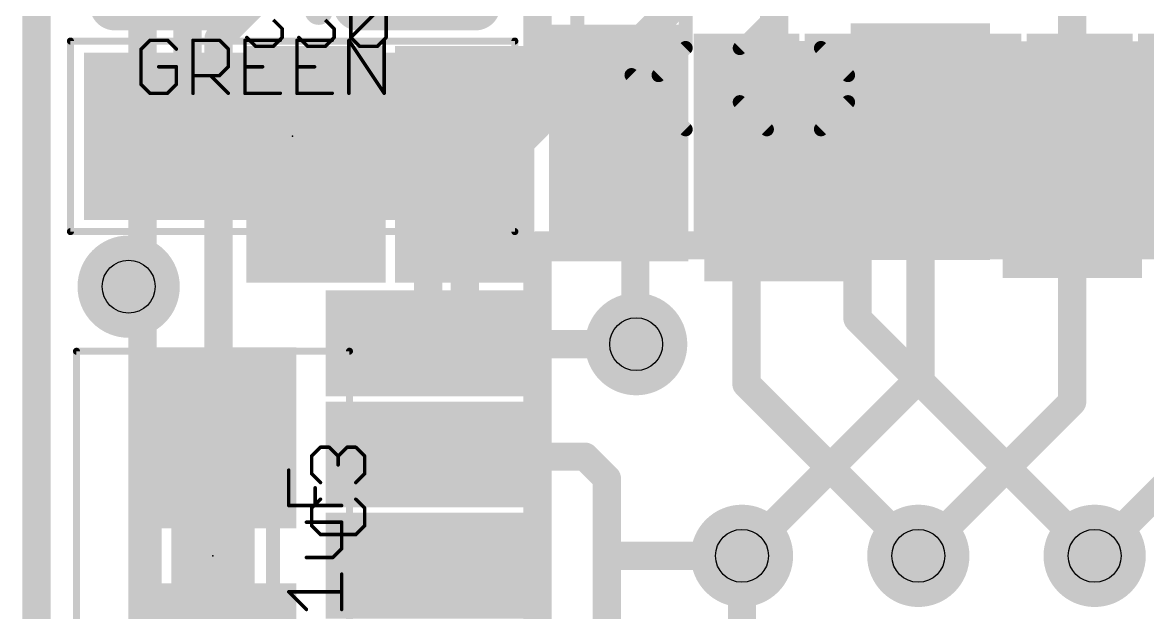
# Model space of a CAD drawing. Extents: x -41 to 66, y -18 to 24.
# Drawn here: x -0.1 to 8, y 11.02 to 15.27 of the extents above; entities that cross this region are included whole.
import ezdxf

# ---------------------------------------------------------------- set-up
doc = ezdxf.new("R2010")
doc.units = 0
for name, color, linetype in [('1', 12, 'CONTINUOUS'), ('16', 132, 'CONTINUOUS'), ('18', 110, 'CONTINUOUS'), ('20', 53, 'CONTINUOUS'), ('21', 53, 'CONTINUOUS'), ('22', 53, 'CONTINUOUS'), ('23', 53, 'CONTINUOUS'), ('25', 253, 'CONTINUOUS'), ('27', 253, 'CONTINUOUS'), ('29', 253, 'CONTINUOUS'), ('30', 253, 'CONTINUOUS'), ('31', 253, 'CONTINUOUS'), ('32', 253, 'CONTINUOUS'), ('35', 253, 'CONTINUOUS'), ('39', 12, 'CONTINUOUS'), ('44', 253, 'CONTINUOUS'), ('51', 53, 'CONTINUOUS')]:
    doc.layers.add(name, color=color, linetype=linetype)

# ---------------------------------------------------------------- blocks, each defined once
blk = doc.blocks.new('RECT')
blk.add_solid([(-0.5, -0.5), (0.5, -0.5), (-0.5, 0.5), (0.5, 0.5)])
blk = doc.blocks.new('RECT192512X192512R30')
at = {"const_width": 0.1805}
blk.add_lwpolyline([(0.5114, -0.4211), (0.5114, 0.4211, 0.4142), (0.4211, 0.5114), (-0.4211, 0.5114, 0.4142), (-0.5114, 0.4211), (-0.5114, -0.4211, 0.4142), (-0.4211, -0.5114), (0.4211, -0.5114, 0.4142)], format="xyb", close=True, dxfattribs=at)
blk.add_solid([(-0.4465, -0.4465), (0.4465, -0.4465), (-0.4465, 0.4465), (0.4465, 0.4465)])
blk = doc.blocks.new('ROUNDV')
at = {"const_width": 0.5}
blk.add_lwpolyline([(0, -0.25, 1), (0, 0.25, 1), (0, -0.25)], format="xyb", dxfattribs=at)

msp = doc.modelspace()

# ---------------------------------------------------------------- linework, layer by layer
at = {"layer": '1', "const_width": 0.2032}
for points in [[(0, 0), (0, 19.05)], [(1.0864, 14.3577), (1.0864, 15.7124)], [(3.6068, 14.5288), (3.6068, 15.5448)], [(4.312, 15.107), (4.5974, 15.3924)], [(4.312, 14.4526), (4.312, 15.107)], [(3.4027, 14.3247), (3.6068, 14.5288)], [(0.994, 14.4501), (1.0864, 14.3577)], [(2.8194, 14.3247), (2.694, 14.4501)], [(4.312, 14.4526), (4.312, 12.96)], [(5.112, 14.4526), (5.112, 12.668)], [(5.912, 14.4526), (5.912, 13.138)], [(2.8194, 12.96), (2.8194, 14.3247)], [(2.8194, 14.3247), (3.4027, 14.3247)], [(5.912, 13.138), (7.62, 11.43)], [(4.312, 12.96), (4.318, 12.954)], [(5.112, 12.668), (6.35, 11.43)], [(2.8194, 12.16), (2.8357, 12.1437)], [(2.8357, 12.1437), (3.9497, 12.1437)], [(3.9497, 12.1437), (4.1072, 11.9863)], [(4.1072, 11.9863), (4.1072, 11.43)], [(6.096, 11.684), (6.35, 11.43)], [(4.1072, 11.43), (5.08, 11.43)], [(4.1072, 11.43), (4.1072, 10.6528)], [(5.08, 10.795), (5.08, 11.43)]]:
    msp.add_lwpolyline(points, dxfattribs=at)
at = {"layer": '1', "const_width": 0.1016}
for points in [[(4.3628, 15.107, 1), (4.2612, 15.107)], [(4.2761, 15.1429, 1), (4.3479, 15.0711)], [(3.6427, 14.4929, 1), (3.5709, 14.5647)], [(1.03, 14.486, 1), (0.9581, 14.4141)], [(2.73, 14.486, 1), (2.6581, 14.4141)], [(3.556, 14.5288, 1), (3.6576, 14.5288)], [(4.3628, 14.4526, 1), (4.2612, 14.4526)], [(4.2612, 14.4526, 1), (4.3628, 14.4526)], [(5.1628, 14.4526, 1), (5.0612, 14.4526)], [(5.9628, 14.4526, 1), (5.8612, 14.4526)], [(1.0505, 14.3218, 1), (1.1223, 14.3936)], [(2.8702, 14.3247, 1), (2.7686, 14.3247)], [(2.8194, 14.3755, 1), (2.8194, 14.2739)], [(3.4027, 14.2739, 1), (3.4027, 14.3755)], [(1.0356, 14.3577, 1), (1.1372, 14.3577)], [(2.7835, 14.2888, 1), (2.8553, 14.3606)], [(3.3668, 14.3606, 1), (3.4386, 14.2888)], [(5.9479, 13.1739, 1), (5.8761, 13.1021)], [(5.8612, 13.138, 1), (5.9628, 13.138)], [(4.3479, 12.9959, 1), (4.2761, 12.9241)], [(2.7686, 12.96, 1), (2.8702, 12.96)], [(4.2612, 12.96, 1), (4.3628, 12.96)], [(4.2821, 12.9181, 1), (4.3539, 12.9899)], [(5.1479, 12.7039, 1), (5.0761, 12.6321)], [(5.0612, 12.668, 1), (5.1628, 12.668)], [(2.8553, 12.1959, 1), (2.7835, 12.1241)], [(2.8357, 12.1945, 1), (2.8357, 12.0929)], [(3.9856, 12.1797, 1), (3.9138, 12.1078)], [(3.9497, 12.0929, 1), (3.9497, 12.1945)], [(2.7997, 12.1078, 1), (2.8716, 12.1797)], [(4.158, 11.9863, 1), (4.0564, 11.9863)], [(4.0713, 11.9503, 1), (4.1431, 12.0222)], [(6.1319, 11.7199, 1), (6.0601, 11.6481)], [(4.1072, 11.4808, 1), (4.1072, 11.3792)], [(4.158, 11.43, 1), (4.0564, 11.43)], [(5.1308, 11.43, 1), (5.0292, 11.43)], [(5.08, 11.3792, 1), (5.08, 11.4808)], [(6.3141, 11.3941, 1), (6.3859, 11.4659)], [(6.3141, 11.3941, 1), (6.3859, 11.4659)], [(7.5841, 11.3941, 1), (7.6559, 11.4659)], [(4.0564, 11.43, 1), (4.158, 11.43)]]:
    msp.add_lwpolyline(points, format="xyb", dxfattribs=at)
at = {"layer": '16', "const_width": 0.2032}
for points in [[(0, 0), (0, 19.05)], [(5.3111, 14.257), (5.3111, 16.7411)], [(7.4583, 14.2824), (7.4583, 16.3483)], [(1.3106, 15.1536), (1.651, 15.494)], [(1.3106, 9.6012), (1.3106, 15.1536)], [(6.3654, 14.4113), (6.3654, 12.7154)], [(3.0837, 14.2479), (3.0837, 13.2993)], [(7.4583, 14.2824), (7.4583, 12.5383)], [(3.0837, 13.2993), (3.429, 12.954)], [(4.318, 12.954), (3.429, 12.954)], [(6.3654, 12.7154), (5.08, 11.43)], [(7.4583, 12.5383), (6.35, 11.43)], [(8.5144, 12.3244), (7.62, 11.43)]]:
    msp.add_lwpolyline(points, dxfattribs=at)
at = {"layer": '16', "const_width": 0.1016}
for points in [[(1.3614, 15.1536, 1), (1.2598, 15.1536)], [(1.2747, 15.1896, 1), (1.3466, 15.1177)], [(6.4162, 14.4113, 1), (6.3146, 14.4113)], [(3.1345, 14.2479, 1), (3.0329, 14.2479)], [(7.5091, 14.2824, 1), (7.4075, 14.2824)], [(5.2603, 14.257, 1), (5.3619, 14.257)], [(7.4075, 14.2824, 1), (7.5091, 14.2824)], [(3.1196, 13.3352, 1), (3.0478, 13.2634)], [(3.0329, 13.2993, 1), (3.1345, 13.2993)], [(3.429, 13.0048, 1), (3.429, 12.9032)], [(4.318, 12.9032, 1), (4.318, 13.0048)], [(3.3931, 12.9181, 1), (3.4649, 12.9899)], [(6.4013, 12.6795, 1), (6.3295, 12.7513)], [(6.3146, 12.7154, 1), (6.4162, 12.7154)], [(7.4942, 12.5024, 1), (7.4224, 12.5742)], [(7.4075, 12.5383, 1), (7.5091, 12.5383)], [(5.0441, 11.4659, 1), (5.1159, 11.3941)], [(6.3141, 11.4659, 1), (6.3859, 11.3941)], [(7.5841, 11.4659, 1), (7.6559, 11.3941)]]:
    msp.add_lwpolyline(points, format="xyb", dxfattribs=at)
at = {"layer": '20', "const_width": 0.2032}
msp.add_lwpolyline([(0, 19.05), (0, 0)], dxfattribs=at)
at = {"layer": '21'}
for points, const_width in [([(2.0318, 15.354), (2.0318, 15.814)], 0.2032), ([(3.607, 6.655), (3.607, 13.665)], 0.2032), ([(3.607, 13.665), (10.617, 13.665)], 0.2032), ([(1.2979, 11.43), (1.2421, 11.43)], 0.381)]:
    msp.add_lwpolyline(points, dxfattribs=dict(at, const_width=const_width))
for points, const_width in [([(1.981, 15.354, 1), (2.0826, 15.354)], 0.1016), ([(3.6578, 13.665, 1), (3.5562, 13.665)], 0.1016), ([(3.607, 13.7158, 1), (3.607, 13.6142)], 0.1016), ([(1.2421, 11.5252, 1), (1.2421, 11.3347)], 0.1905), ([(1.2979, 11.3347, 1), (1.2979, 11.5252)], 0.1905)]:
    msp.add_lwpolyline(points, format="xyb", dxfattribs=dict(at, const_width=const_width))
at = {"layer": '22', "const_width": 0.2032}
msp.add_lwpolyline([(0.762, 15.529), (0.762, 3.429)], dxfattribs=at)
at = {"layer": '23'}
for p in [(1.844, 14.4501), (1.27, 11.43)]:
    msp.add_point(p, dxfattribs=at)
at = {"layer": '25'}
for points, const_width in [([(3.8948, 14.5009), (3.8948, 15.6703)], 0.1016), ([(4.6744, 15.4754), (4.6744, 15.0856)], 0.1016), ([(5.454, 15.4754), (5.0642, 15.0856)], 0.1016), ([(4.6744, 15.0856), (4.4795, 14.8907)], 0.1016), ([(5.0642, 15.0856), (5.0642, 14.6958)], 0.1016), ([(5.6489, 15.0856), (5.0642, 15.0856)], 0.1016), ([(5.8438, 14.8907), (5.6489, 15.0856)], 0.1016), ([(4.4795, 14.8907), (3.8948, 14.8907)], 0.1016), ([(4.2846, 14.8907), (4.6744, 14.5009)], 0.1016), ([(5.8438, 14.6958), (5.8438, 14.8907)], 0.1016), ([(5.0642, 14.6958), (5.2591, 14.5009)], 0.1016), ([(5.6489, 14.5009), (5.8438, 14.6958)], 0.1016), ([(5.2591, 14.5009), (5.6489, 14.5009)], 0.1016), ([(1.9809, 12.1482), (2.0444, 12.2117)], 0.0254), ([(1.9809, 12.021), (1.9809, 12.1482)], 0.0254), ([(2.0444, 12.2117), (2.108, 12.2117)], 0.0254), ([(2.108, 12.2117), (2.1715, 12.1482)], 0.0254), ([(2.1715, 12.1482), (2.2351, 12.2117)], 0.0254), ([(2.1715, 12.1482), (2.1715, 12.0846)], 0.0254), ([(2.2351, 12.2117), (2.2986, 12.2117)], 0.0254), ([(2.2986, 12.2117), (2.3622, 12.1482)], 0.0254), ([(2.3622, 12.1482), (2.3622, 12.021)], 0.0254), ([(2.0444, 11.9575), (1.9809, 12.021)], 0.0254), ([(2.3622, 12.021), (2.2986, 11.9575)], 0.0254), ([(2.0444, 11.8375), (1.9809, 11.7739)], 0.0254), ([(2.3622, 11.7739), (2.2986, 11.8375)], 0.0254), ([(1.9809, 11.7739), (1.9809, 11.6468)], 0.0254), ([(2.3622, 11.6468), (2.3622, 11.7739)], 0.0254), ([(1.9809, 11.6468), (2.0444, 11.5833)], 0.0254), ([(2.0444, 11.5833), (2.2986, 11.5833)], 0.0254), ([(2.2986, 11.5833), (2.3622, 11.6468)], 0.0254)]:
    msp.add_lwpolyline(points, dxfattribs=dict(at, const_width=const_width))
for points, const_width in [([(4.649, 15.0856, 1), (4.6998, 15.0856)], 0.0508), ([(4.6924, 15.0676, 1), (4.6565, 15.1035)], 0.0508), ([(5.0896, 15.0856, 1), (5.0388, 15.0856)], 0.0508), ([(5.0642, 15.111, 1), (5.0642, 15.0602)], 0.0508), ([(5.0463, 15.1035, 1), (5.0822, 15.0676)], 0.0508), ([(5.6669, 15.1035, 1), (5.631, 15.0676)], 0.0508), ([(5.6489, 15.0602, 1), (5.6489, 15.111)], 0.0508), ([(3.8948, 14.9161, 1), (3.8948, 14.8653)], 0.0508), ([(4.3026, 14.9086, 1), (4.2667, 14.8727)], 0.0508), ([(4.4616, 14.9086, 1), (4.4975, 14.8727)], 0.0508), ([(4.4795, 14.8653, 1), (4.4795, 14.9161)], 0.0508), ([(5.8692, 14.8907, 1), (5.8184, 14.8907)], 0.0508), ([(5.8259, 14.8727, 1), (5.8618, 14.9086)], 0.0508), ([(5.0822, 14.7137, 1), (5.0463, 14.6778)], 0.0508), ([(5.8618, 14.6778, 1), (5.8259, 14.7137)], 0.0508), ([(5.0388, 14.6958, 1), (5.0896, 14.6958)], 0.0508), ([(5.8184, 14.6958, 1), (5.8692, 14.6958)], 0.0508), ([(3.8694, 14.5009, 1), (3.9202, 14.5009)], 0.0508), ([(4.6565, 14.4829, 1), (4.6924, 14.5188)], 0.0508), ([(5.2591, 14.5263, 1), (5.2591, 14.4755)], 0.0508), ([(5.2412, 14.4829, 1), (5.2771, 14.5188)], 0.0508), ([(5.631, 14.5188, 1), (5.6669, 14.4829)], 0.0508), ([(5.6489, 14.4755, 1), (5.6489, 14.5263)], 0.0508), ([(1.9872, 12.1482, 1), (1.9745, 12.1482)], 0.0127), ([(1.9764, 12.1526, 1), (1.9854, 12.1437)], 0.0127), ([(2.0444, 12.2181, 1), (2.0444, 12.2054)], 0.0127), ([(2.0489, 12.2072, 1), (2.0399, 12.2162)], 0.0127), ([(2.1125, 12.2162, 1), (2.1035, 12.2072)], 0.0127), ([(2.108, 12.2054, 1), (2.108, 12.2181)], 0.0127), ([(2.1779, 12.1482, 1), (2.1652, 12.1482)], 0.0127), ([(2.167, 12.1526, 1), (2.176, 12.1437)], 0.0127), ([(2.167, 12.1437, 1), (2.176, 12.1526)], 0.0127), ([(2.2351, 12.2181, 1), (2.2351, 12.2054)], 0.0127), ([(2.2396, 12.2072, 1), (2.2306, 12.2162)], 0.0127), ([(2.3031, 12.2162, 1), (2.2942, 12.2072)], 0.0127), ([(2.2986, 12.2054, 1), (2.2986, 12.2181)], 0.0127), ([(2.3685, 12.1482, 1), (2.3559, 12.1482)], 0.0127), ([(2.3577, 12.1437, 1), (2.3667, 12.1526)], 0.0127), ([(2.1652, 12.0846, 1), (2.1779, 12.0846)], 0.0127), ([(1.9745, 12.021, 1), (1.9872, 12.021)], 0.0127), ([(1.9854, 12.0255, 1), (1.9764, 12.0166)], 0.0127), ([(2.3559, 12.021, 1), (2.3685, 12.021)], 0.0127), ([(2.3667, 12.0166, 1), (2.3577, 12.0255)], 0.0127), ([(2.0399, 11.953, 1), (2.0489, 11.962)], 0.0127), ([(2.2942, 11.962, 1), (2.3031, 11.953)], 0.0127), ([(2.0489, 11.833, 1), (2.0399, 11.842)], 0.0127), ([(2.3031, 11.842, 1), (2.2942, 11.833)], 0.0127), ([(1.9872, 11.7739, 1), (1.9745, 11.7739)], 0.0127), ([(1.9764, 11.7784, 1), (1.9854, 11.7695)], 0.0127), ([(2.3685, 11.7739, 1), (2.3559, 11.7739)], 0.0127), ([(2.3577, 11.7695, 1), (2.3667, 11.7784)], 0.0127), ([(1.9745, 11.6468, 1), (1.9872, 11.6468)], 0.0127), ([(1.9854, 11.6513, 1), (1.9764, 11.6423)], 0.0127), ([(2.0444, 11.5896, 1), (2.0444, 11.5769)], 0.0127), ([(2.0399, 11.5788, 1), (2.0489, 11.5878)], 0.0127), ([(2.2942, 11.5878, 1), (2.3031, 11.5788)], 0.0127), ([(2.2986, 11.5769, 1), (2.2986, 11.5896)], 0.0127), ([(2.3559, 11.6468, 1), (2.3685, 11.6468)], 0.0127), ([(2.3667, 11.6423, 1), (2.3577, 11.6513)], 0.0127)]:
    msp.add_lwpolyline(points, format="xyb", dxfattribs=dict(at, const_width=const_width))
at = {"layer": '27', "const_width": 0.0254}
for points in [[(2.2628, 15.1613), (2.2628, 15.4155)], [(2.2628, 15.1613), (2.517, 15.4155)], [(2.517, 15.4155), (2.517, 15.1613)], [(1.705, 15.2884), (1.7686, 15.2249)], [(1.7686, 15.2249), (1.7686, 15.1613)], [(2.0792, 15.2884), (2.1428, 15.2249)], [(2.1428, 15.2249), (2.1428, 15.1613)], [(0.8158, 15.1413), (0.7523, 15.0777)], [(0.9429, 15.1413), (0.8158, 15.1413)], [(1.0065, 15.0777), (0.9429, 15.1413)], [(1.1265, 14.7599), (1.1265, 15.1413)], [(1.1265, 15.1413), (1.3172, 15.1413)], [(1.3172, 15.1413), (1.3807, 15.0777)], [(1.7549, 15.1413), (1.5007, 15.1413)], [(1.5007, 15.1413), (1.5007, 14.7599)], [(1.5779, 15.0978), (1.5143, 15.1613)], [(1.7686, 15.1613), (1.705, 15.0978)], [(2.1291, 15.1413), (1.8749, 15.1413)], [(1.8749, 15.1413), (1.8749, 14.7599)], [(1.9521, 15.0978), (1.8885, 15.1613)], [(2.1428, 15.1613), (2.0792, 15.0978)], [(2.2491, 14.7599), (2.2491, 15.1413)], [(2.2491, 15.1413), (2.5033, 14.7599)], [(2.3263, 15.0978), (2.2628, 15.1613)], [(2.517, 15.1613), (2.4534, 15.0978)], [(2.5033, 14.7599), (2.5033, 15.1413)], [(0.7523, 15.0777), (0.7523, 14.8235)], [(1.3807, 15.0777), (1.3807, 14.9506)], [(1.705, 15.0978), (1.5779, 15.0978)], [(2.0792, 15.0978), (1.9521, 15.0978)], [(2.4534, 15.0978), (2.3263, 15.0978)], [(1.0065, 14.9506), (0.8794, 14.9506)], [(1.0065, 14.8235), (1.0065, 14.9506)], [(1.3807, 14.9506), (1.3172, 14.887)], [(1.5007, 14.9506), (1.6278, 14.9506)], [(1.8749, 14.9506), (2.002, 14.9506)], [(0.7523, 14.8235), (0.8158, 14.7599)], [(0.9429, 14.7599), (1.0065, 14.8235)], [(1.3172, 14.887), (1.1265, 14.887)], [(1.2536, 14.887), (1.3807, 14.7599)], [(0.8158, 14.7599), (0.9429, 14.7599)], [(1.5007, 14.7599), (1.7549, 14.7599)], [(1.8749, 14.7599), (2.1291, 14.7599)], [(1.8158, 11.7924), (1.8158, 12.0466)], [(2.0064, 11.7924), (2.0064, 11.9195)], [(2.1971, 11.7924), (1.8158, 11.7924)], [(2.1971, 11.6724), (1.9429, 11.6724)], [(2.1971, 11.4817), (2.1971, 11.6724)], [(1.9429, 11.4182), (2.1335, 11.4182)], [(2.1335, 11.4182), (2.1971, 11.4817)], [(2.1971, 11.044), (2.1971, 11.2982)], [(1.9429, 11.044), (1.8158, 11.1711)], [(1.8158, 11.1711), (2.1971, 11.1711)]]:
    msp.add_lwpolyline(points, dxfattribs=at)
at = {"layer": '27', "const_width": 0.0127}
for points in [[(1.7749, 15.2249, 1), (1.7622, 15.2249)], [(1.7641, 15.2204, 1), (1.773, 15.2294)], [(2.1491, 15.2249, 1), (2.1364, 15.2249)], [(2.1383, 15.2204, 1), (2.1473, 15.2294)], [(0.8158, 15.1476, 1), (0.8158, 15.1349)], [(0.8203, 15.1368, 1), (0.8113, 15.1458)], [(0.9474, 15.1458, 1), (0.9385, 15.1368)], [(0.9429, 15.1349, 1), (0.9429, 15.1476)], [(1.1328, 15.1413, 1), (1.1201, 15.1413)], [(1.1265, 15.1476, 1), (1.1265, 15.1349)], [(1.3216, 15.1458, 1), (1.3127, 15.1368)], [(1.3172, 15.1349, 1), (1.3172, 15.1476)], [(1.507, 15.1413, 1), (1.4943, 15.1413)], [(1.5007, 15.1476, 1), (1.5007, 15.1349)], [(1.5188, 15.1658, 1), (1.5099, 15.1568)], [(1.7549, 15.1349, 1), (1.7549, 15.1476)], [(1.7622, 15.1613, 1), (1.7749, 15.1613)], [(1.773, 15.1568, 1), (1.7641, 15.1658)], [(1.8813, 15.1413, 1), (1.8685, 15.1413)], [(1.8749, 15.1476, 1), (1.8749, 15.1349)], [(1.893, 15.1658, 1), (1.8841, 15.1568)], [(2.1291, 15.1349, 1), (2.1291, 15.1476)], [(2.1364, 15.1613, 1), (2.1491, 15.1613)], [(2.1473, 15.1568, 1), (2.1383, 15.1658)], [(2.2544, 15.1448, 1), (2.2438, 15.1377)], [(2.2555, 15.1413, 1), (2.2428, 15.1413)], [(2.2672, 15.1658, 1), (2.2583, 15.1568)], [(2.2583, 15.1658, 1), (2.2672, 15.1568)], [(2.2564, 15.1613, 1), (2.2691, 15.1613)], [(2.5097, 15.1413, 1), (2.497, 15.1413)], [(2.5106, 15.1613, 1), (2.5233, 15.1613)], [(2.5215, 15.1568, 1), (2.5125, 15.1658)], [(0.7586, 15.0777, 1), (0.7459, 15.0777)], [(0.7478, 15.0822, 1), (0.7568, 15.0732)], [(1.002, 15.0732, 1), (1.011, 15.0822)], [(1.3871, 15.0777, 1), (1.3744, 15.0777)], [(1.3762, 15.0732, 1), (1.3852, 15.0822)], [(1.5779, 15.1041, 1), (1.5779, 15.0914)], [(1.5734, 15.0933, 1), (1.5824, 15.1023)], [(1.7005, 15.1023, 1), (1.7095, 15.0933)], [(1.705, 15.0914, 1), (1.705, 15.1041)], [(1.9521, 15.1041, 1), (1.9521, 15.0914)], [(1.9476, 15.0933, 1), (1.9566, 15.1023)], [(2.0747, 15.1023, 1), (2.0837, 15.0933)], [(2.0792, 15.0914, 1), (2.0792, 15.1041)], [(2.3263, 15.1041, 1), (2.3263, 15.0914)], [(2.3218, 15.0933, 1), (2.3308, 15.1023)], [(2.4489, 15.1023, 1), (2.4579, 15.0933)], [(2.4534, 15.0914, 1), (2.4534, 15.1041)], [(0.8794, 14.957, 1), (0.8794, 14.9443)], [(1.0128, 14.9506, 1), (1.0001, 14.9506)], [(1.0065, 14.9443, 1), (1.0065, 14.957)], [(1.3744, 14.9506, 1), (1.3871, 14.9506)], [(1.3852, 14.9461, 1), (1.3762, 14.9551)], [(1.5007, 14.957, 1), (1.5007, 14.9443)], [(1.6278, 14.9443, 1), (1.6278, 14.957)], [(1.8749, 14.957, 1), (1.8749, 14.9443)], [(2.002, 14.9443, 1), (2.002, 14.957)], [(0.7568, 14.828, 1), (0.7478, 14.819)], [(0.7459, 14.8235, 1), (0.7586, 14.8235)], [(1.0001, 14.8235, 1), (1.0128, 14.8235)], [(1.011, 14.819, 1), (1.002, 14.828)], [(1.1265, 14.8934, 1), (1.1265, 14.8807)], [(1.2581, 14.8915, 1), (1.2491, 14.8826)], [(1.3127, 14.8915, 1), (1.3216, 14.8826)], [(1.3172, 14.8807, 1), (1.3172, 14.8934)], [(0.8158, 14.7663, 1), (0.8158, 14.7536)], [(0.8113, 14.7555, 1), (0.8203, 14.7644)], [(0.9385, 14.7644, 1), (0.9474, 14.7555)], [(0.9429, 14.7536, 1), (0.9429, 14.7663)], [(1.1201, 14.7599, 1), (1.1328, 14.7599)], [(1.3762, 14.7555, 1), (1.3852, 14.7644)], [(1.4943, 14.7599, 1), (1.507, 14.7599)], [(1.5007, 14.7663, 1), (1.5007, 14.7536)], [(1.7549, 14.7536, 1), (1.7549, 14.7663)], [(1.8685, 14.7599, 1), (1.8813, 14.7599)], [(1.8749, 14.7663, 1), (1.8749, 14.7536)], [(2.1291, 14.7536, 1), (2.1291, 14.7663)], [(2.2428, 14.7599, 1), (2.2555, 14.7599)], [(2.497, 14.7599, 1), (2.5097, 14.7599)], [(2.498, 14.7564, 1), (2.5086, 14.7635)], [(1.8221, 12.0466, 1), (1.8094, 12.0466)], [(2.0128, 11.9195, 1), (2.0001, 11.9195)], [(1.8094, 11.7924, 1), (1.8221, 11.7924)], [(1.8158, 11.7987, 1), (1.8158, 11.786)], [(2.0001, 11.7924, 1), (2.0128, 11.7924)], [(2.1971, 11.786, 1), (2.1971, 11.7987)], [(1.9429, 11.6787, 1), (1.9429, 11.666)], [(2.2035, 11.6724, 1), (2.1908, 11.6724)], [(2.1971, 11.666, 1), (2.1971, 11.6787)], [(1.9429, 11.4245, 1), (1.9429, 11.4118)], [(2.1291, 11.4227, 1), (2.138, 11.4137)], [(2.1335, 11.4118, 1), (2.1335, 11.4245)], [(2.1908, 11.4817, 1), (2.2035, 11.4817)], [(2.2016, 11.4772, 1), (2.1926, 11.4862)], [(2.2035, 11.2982, 1), (2.1908, 11.2982)], [(1.8203, 11.1756, 1), (1.8113, 11.1666)], [(1.8158, 11.1774, 1), (1.8158, 11.1647)], [(2.1971, 11.1647, 1), (2.1971, 11.1774)], [(1.9384, 11.0395, 1), (1.9474, 11.0485)], [(2.1908, 11.044, 1), (2.2035, 11.044)]]:
    msp.add_lwpolyline(points, format="xyb", dxfattribs=at)
at = {"layer": '39', "const_width": 0.0508}
for points in [[(0.2438, 13.7643), (0.2438, 15.1359)], [(0.2438, 15.1359), (3.4442, 15.1359)], [(3.4442, 15.1359), (3.4442, 13.7643)], [(3.4442, 13.7643), (0.2438, 13.7643)], [(0.287, 9.957), (0.287, 12.903)], [(0.287, 12.903), (2.253, 12.903)], [(2.253, 12.903), (2.253, 9.957)]]:
    msp.add_lwpolyline(points, dxfattribs=at)
at = {"layer": '39', "const_width": 0.0254}
for points in [[(0.2565, 15.1359, 1), (0.2311, 15.1359)], [(0.2438, 15.1486, 1), (0.2438, 15.1232)], [(3.4569, 15.1359, 1), (3.4315, 15.1359)], [(3.4442, 15.1232, 1), (3.4442, 15.1486)], [(0.2438, 13.777, 1), (0.2438, 13.7516)], [(0.2311, 13.7643, 1), (0.2565, 13.7643)], [(3.4315, 13.7643, 1), (3.4569, 13.7643)], [(3.4442, 13.7516, 1), (3.4442, 13.777)], [(0.2997, 12.903, 1), (0.2743, 12.903)], [(0.287, 12.9157, 1), (0.287, 12.8903)], [(2.2657, 12.903, 1), (2.2403, 12.903)], [(2.253, 12.8903, 1), (2.253, 12.9157)]]:
    msp.add_lwpolyline(points, format="xyb", dxfattribs=at)
at = {"layer": '44'}
for centre in [(0.6629, 13.368), (4.318, 12.954), (5.08, 11.43), (6.35, 11.43), (7.62, 11.43)]:
    msp.add_circle(centre, 0.1905, dxfattribs=at)
at = {"layer": '51', "const_width": 0.1016}
for points in [[(2.2, 14.8691), (1.488, 14.8691)], [(2.2, 14.0181), (1.488, 14.0181)], [(0.851, 11.786), (0.851, 11.074)], [(1.702, 11.786), (1.702, 11.074)]]:
    msp.add_lwpolyline(points, dxfattribs=at)
at = {"layer": '51', "const_width": 0.0508}
for points in [[(1.488, 14.8945, 1), (1.488, 14.8437)], [(2.2, 14.8437, 1), (2.2, 14.8945)], [(1.488, 14.0435, 1), (1.488, 13.9927)], [(2.2, 13.9927, 1), (2.2, 14.0435)], [(0.8764, 11.786, 1), (0.8256, 11.786)], [(1.7274, 11.786, 1), (1.6766, 11.786)], [(0.8256, 11.074, 1), (0.8764, 11.074)], [(1.6766, 11.074, 1), (1.7274, 11.074)]]:
    msp.add_lwpolyline(points, format="xyb", dxfattribs=at)

# ---------------------------------------------------------------- block references
at = {"layer": '1', "rotation": 180}
for p, xscale, yscale in [((4.312, 14.4526), 0.5588, 1.27), ((5.112, 14.4526), 0.5588, 1.27), ((5.912, 14.4526), 0.5588, 1.27), ((6.712, 14.4526), 0.5588, 1.27), ((7.512, 14.4526), 0.5588, 1.27), ((2.8194, 12.96), 1.27, 0.5588), ((2.8194, 12.16), 1.27, 0.5588), ((2.8194, 11.36), 1.27, 0.5588)]:
    msp.add_blockref('RECT', p, dxfattribs=dict(at, xscale=xscale, yscale=yscale))
at = {"layer": '1', "xscale": 1.1}
for p, rotation in [((0.994, 14.4501), 180), ((2.694, 14.4501), 180), ((1.27, 12.28), 270), ((1.27, 10.58), 270)]:
    msp.add_blockref('RECT', p, dxfattribs=dict(at, rotation=rotation))
at = {"layer": '16', "xscale": 0.8, "yscale": 1.5, "rotation": 180}
for p in [(4.1929, 14.4022), (6.3654, 14.4113), (2.0111, 14.2479), (3.0837, 14.2479), (5.3111, 14.257), (7.4583, 14.2824)]:
    msp.add_blockref('RECT', p, dxfattribs=at)
at = {"layer": '18', "xscale": 0.7366, "yscale": 0.7366}
for p in [(0.6629, 13.368), (0.6629, 13.368), (4.318, 12.954), (4.318, 12.954), (5.08, 11.43), (5.08, 11.43), (6.35, 11.43), (6.35, 11.43), (7.62, 11.43), (7.62, 11.43)]:
    msp.add_blockref('ROUNDV', p, dxfattribs=at)
at = {"layer": '21', "xscale": 0.381, "yscale": 0.762, "rotation": 180}
msp.add_blockref('RECT', (1.844, 14.4501), dxfattribs=at)
at = {"layer": '29', "rotation": 270}
for p in [(0.9848, 15.814), (2.7388, 15.814)]:
    msp.add_blockref('RECT192512X192512R30', p, dxfattribs=at)
at = {"layer": '29'}
for p, xscale, yscale, rotation in [((4.312, 14.4526), 0.762, 1.4732, 180), ((5.112, 14.4526), 0.762, 1.4732, 180), ((5.912, 14.4526), 0.762, 1.4732, 180), ((6.712, 14.4526), 0.762, 1.4732, 180), ((7.512, 14.4526), 0.762, 1.4732, 180), ((8.312, 14.4526), 0.762, 1.4732, 180), ((0.994, 14.4501), 1.3032, 1.2032, 180), ((2.694, 14.4501), 1.3032, 1.2032, 180), ((2.8194, 12.96), 1.4732, 0.762, 180), ((1.27, 12.28), 1.3032, 1.2032, 270), ((2.8194, 12.16), 1.4732, 0.762, 180), ((2.8194, 11.36), 1.4732, 0.762, 180), ((1.27, 10.58), 1.3032, 1.2032, 270)]:
    msp.add_blockref('RECT', p, dxfattribs=dict(at, xscale=xscale, yscale=yscale, rotation=rotation))
at = {"layer": '30', "xscale": 1.0032, "yscale": 1.7032, "rotation": 180}
for p in [(4.1929, 14.4022), (6.3654, 14.4113), (2.0111, 14.2479), (3.0837, 14.2479), (5.3111, 14.257), (7.4583, 14.2824)]:
    msp.add_blockref('RECT', p, dxfattribs=at)
at = {"layer": '31', "rotation": 180}
for p, xscale, yscale in [((4.312, 14.4526), 0.5588, 1.27), ((5.112, 14.4526), 0.5588, 1.27), ((5.912, 14.4526), 0.5588, 1.27), ((6.712, 14.4526), 0.5588, 1.27), ((7.512, 14.4526), 0.5588, 1.27), ((2.8194, 12.96), 1.27, 0.5588), ((2.8194, 12.16), 1.27, 0.5588), ((2.8194, 11.36), 1.27, 0.5588)]:
    msp.add_blockref('RECT', p, dxfattribs=dict(at, xscale=xscale, yscale=yscale))
at = {"layer": '31', "xscale": 1.1}
for p, rotation in [((0.994, 14.4501), 180), ((2.694, 14.4501), 180), ((1.27, 12.28), 270), ((1.27, 10.58), 270)]:
    msp.add_blockref('RECT', p, dxfattribs=dict(at, rotation=rotation))
at = {"layer": '32', "xscale": 0.8, "yscale": 1.5, "rotation": 180}
for p in [(4.1929, 14.4022), (6.3654, 14.4113), (2.0111, 14.2479), (3.0837, 14.2479), (5.3111, 14.257), (7.4583, 14.2824)]:
    msp.add_blockref('RECT', p, dxfattribs=at)
at = {"layer": '35', "xscale": 0.3998, "yscale": 0.6}
for p, rotation in [((1.844, 14.4501), 180), ((1.27, 11.43), 270)]:
    msp.add_blockref('RECT', p, dxfattribs=dict(at, rotation=rotation))
at = {"layer": '51'}
for p, xscale, yscale, rotation in [((1.2638, 14.445), 0.5001, 0.95, 180), ((2.4322, 14.445), 0.5001, 0.95, 180), ((4.312, 14.2113), 0.4572, 0.9906, 180), ((5.112, 14.2113), 0.4572, 0.9906, 180), ((5.912, 14.2113), 0.4572, 0.9906, 180), ((6.712, 14.2113), 0.4572, 0.9906, 180), ((7.512, 14.2113), 0.4572, 0.9906, 180), ((3.0607, 12.96), 0.9906, 0.4572, 180), ((3.0607, 12.16), 0.9906, 0.4572, 180), ((1.2751, 12.0182), 0.5001, 0.95, 270), ((3.0607, 11.36), 0.9906, 0.4572, 180), ((1.2751, 10.8498), 0.5001, 0.95, 270)]:
    msp.add_blockref('RECT', p, dxfattribs=dict(at, xscale=xscale, yscale=yscale, rotation=rotation))

doc.saveas('drawing.dxf')
